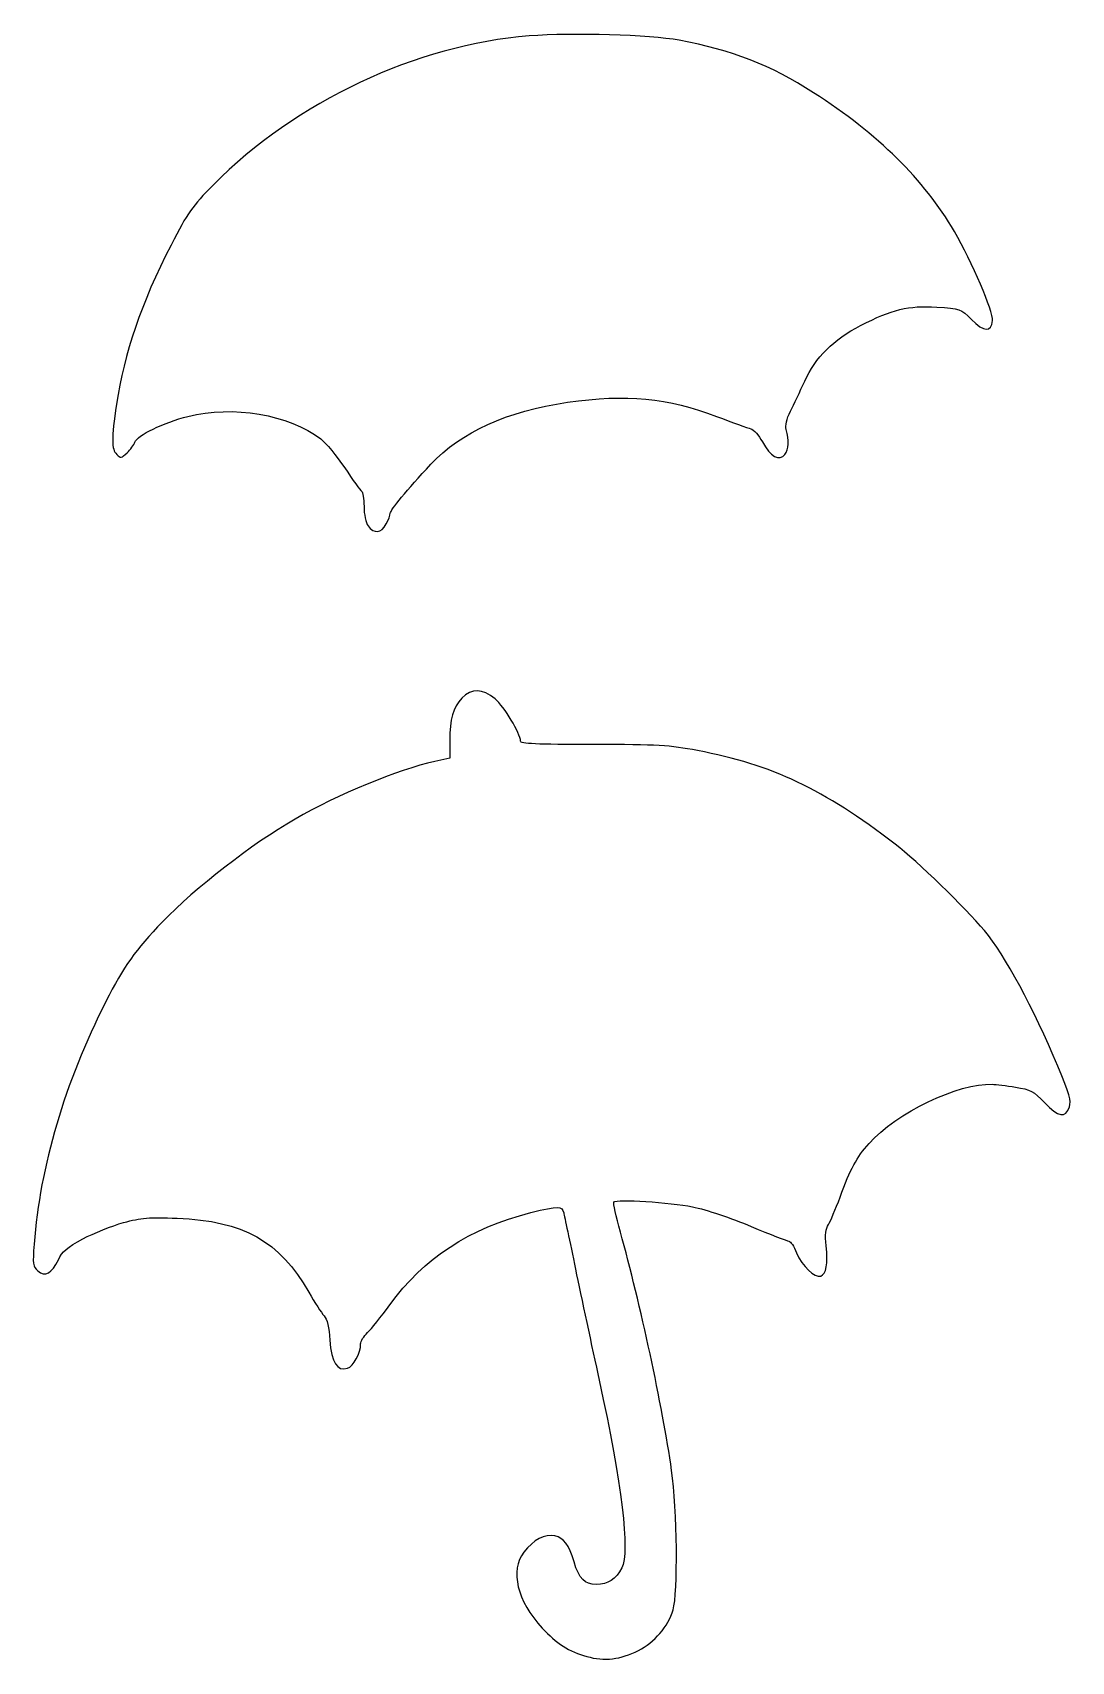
# Model space of a CAD drawing. Header units: centimetres. Extents: x -12.9 to -2.4, y -12.6 to 3.9.
import ezdxf

# ---------------------------------------------------------------- set-up
doc = ezdxf.new("R2010")
doc.units = ezdxf.units.CM
doc.header["$MEASUREMENT"] = 0
doc.layers.add('Layer 1', color=7, linetype='Continuous')

msp = doc.modelspace()

# ---------------------------------------------------------------- linework, layer by layer
at = {"layer": 'Layer 1'}
for points, knots in [([(-9.49704, -1.09213), (-9.52154, -1.05715), (-9.53823, -0.9774), (-9.53823, -0.89525), (-9.53823, -0.89525), (-9.53823, -0.81931), (-9.54906, -0.75048), (-9.56231, -0.7423), (-9.56231, -0.7423), (-9.57555, -0.73412), (-9.65257, -0.62795), (-9.73346, -0.50639), (-9.73346, -0.50639), (-9.81435, -0.38482), (-9.92275, -0.25316), (-9.97435, -0.2138), (-9.97435, -0.2138), (-10.2969, 0.03222), (-10.86256, 0.12833), (-11.31577, 0.01411), (-11.31577, 0.01411), (-11.56075, -0.04763), (-11.83028, -0.17869), (-11.85182, -0.24655), (-11.85182, -0.24655), (-11.86043, -0.27369), (-11.89554, -0.32225), (-11.92982, -0.35446), (-11.92982, -0.35446), (-11.98739, -0.40854), (-11.99545, -0.40973), (-12.0352, -0.36998), (-12.0352, -0.36998), (-12.08886, -0.31632), (-12.08927, -0.21336), (-12.03723, 0.13713), (-12.03723, 0.13713), (-11.96096, 0.65081), (-11.78762, 1.15635), (-11.48669, 1.74286), (-11.48669, 1.74286), (-11.31709, 2.07341), (-11.27458, 2.13394), (-11.05895, 2.35204), (-11.05895, 2.35204), (-10.23057, 3.1899), (-9.00349, 3.76834), (-7.87137, 3.85465), (-7.87137, 3.85465), (-7.42079, 3.889), (-6.65918, 3.86718), (-6.35632, 3.81124), (-6.35632, 3.81124), (-5.82377, 3.71288), (-5.43115, 3.55964), (-5.00064, 3.28213), (-5.00064, 3.28213), (-4.3428, 2.85808), (-3.88725, 2.40909), (-3.57856, 1.88054), (-3.57856, 1.88054), (-3.39933, 1.57365), (-3.18463, 1.07186), (-3.19356, 0.98073), (-3.19356, 0.98073), (-3.20544, 0.85955), (-3.27749, 0.86354), (-3.40646, 0.99251), (-3.40646, 0.99251), (-3.51655, 1.1026), (-3.51759, 1.10297), (-3.75693, 1.11725), (-3.75693, 1.11725), (-4.04377, 1.13436), (-4.20736, 1.09468), (-4.52439, 0.93106), (-4.52439, 0.93106), (-4.79912, 0.78928), (-4.98054, 0.60908), (-5.08956, 0.36969), (-5.08956, 0.36969), (-5.13577, 0.26823), (-5.20055, 0.13106), (-5.23352, 0.06488), (-5.23352, 0.06488), (-5.27388, -0.01613), (-5.28755, -0.07665), (-5.27537, -0.12033), (-5.27537, -0.12033), (-5.24522, -0.22839), (-5.25002, -0.3179), (-5.28878, -0.37092), (-5.28878, -0.37092), (-5.34288, -0.4449), (-5.43807, -0.39155), (-5.51682, -0.24311), (-5.51682, -0.24311), (-5.55243, -0.17599), (-5.60428, -0.11769), (-5.63451, -0.11078), (-5.63451, -0.11078), (-5.66423, -0.10399), (-5.81952, -0.04804), (-5.97959, 0.01357), (-5.97959, 0.01357), (-6.46876, 0.20183), (-6.8892, 0.24156), (-7.4829, 0.15563), (-7.4829, 0.15563), (-8.0949, 0.06706), (-8.55959, -0.14346), (-8.86421, -0.47013), (-8.86421, -0.47013), (-9.10517, -0.72854), (-9.27365, -0.93223), (-9.27365, -0.96515), (-9.27365, -0.96515), (-9.27365, -0.98146), (-9.29181, -1.02993), (-9.31402, -1.07286), (-9.31402, -1.07286), (-9.36231, -1.16624), (-9.43945, -1.17435), (-9.49705, -1.09212), (-9.49705, -1.09212), (-9.49705, -1.09212), (-9.49704, -1.09213), (-9.49704, -1.09213)], [0, 0, 0, 0, 0.03030303, 0.03030303, 0.03030303, 0.03030303, 0.06060606, 0.06060606, 0.06060606, 0.06060606, 0.09090909, 0.09090909, 0.09090909, 0.09090909, 0.12121212, 0.12121212, 0.12121212, 0.12121212, 0.15151515, 0.15151515, 0.15151515, 0.15151515, 0.18181818, 0.18181818, 0.18181818, 0.18181818, 0.21212121, 0.21212121, 0.21212121, 0.21212121, 0.24242424, 0.24242424, 0.24242424, 0.24242424, 0.27272727, 0.27272727, 0.27272727, 0.27272727, 0.3030303, 0.3030303, 0.3030303, 0.3030303, 0.33333333, 0.33333333, 0.33333333, 0.33333333, 0.36363636, 0.36363636, 0.36363636, 0.36363636, 0.39393939, 0.39393939, 0.39393939, 0.39393939, 0.42424242, 0.42424242, 0.42424242, 0.42424242, 0.45454545, 0.45454545, 0.45454545, 0.45454545, 0.48484848, 0.48484848, 0.48484848, 0.48484848, 0.51515152, 0.51515152, 0.51515152, 0.51515152, 0.54545455, 0.54545455, 0.54545455, 0.54545455, 0.57575758, 0.57575758, 0.57575758, 0.57575758, 0.60606061, 0.60606061, 0.60606061, 0.60606061, 0.63636364, 0.63636364, 0.63636364, 0.63636364, 0.66666667, 0.66666667, 0.66666667, 0.66666667, 0.6969697, 0.6969697, 0.6969697, 0.6969697, 0.72727273, 0.72727273, 0.72727273, 0.72727273, 0.75757576, 0.75757576, 0.75757576, 0.75757576, 0.78787879, 0.78787879, 0.78787879, 0.78787879, 0.81818182, 0.81818182, 0.81818182, 0.81818182, 0.84848485, 0.84848485, 0.84848485, 0.84848485, 0.87878788, 0.87878788, 0.87878788, 0.87878788, 0.90909091, 0.90909091, 0.90909091, 0.90909091, 0.93939394, 0.93939394, 0.93939394, 0.93939394, 1, 1, 1, 1]), ([(-7.28965, -12.50754), (-7.46608, -12.45829), (-7.59884, -12.3739), (-7.73835, -12.2223), (-7.73835, -12.2223), (-7.99396, -11.94454), (-8.06709, -11.64143), (-7.92385, -11.4535), (-7.92385, -11.4535), (-7.82824, -11.32806), (-7.71362, -11.26835), (-7.6115, -11.29078), (-7.6115, -11.29078), (-7.51985, -11.31091), (-7.47055, -11.37751), (-7.41797, -11.55223), (-7.41797, -11.55223), (-7.36655, -11.72309), (-7.31055, -11.77964), (-7.19278, -11.77964), (-7.19278, -11.77964), (-7.07729, -11.77964), (-6.99387, -11.72576), (-6.93595, -11.61375), (-6.93595, -11.61375), (-6.85247, -11.45231), (-6.93482, -10.76759), (-7.1638, -9.71925), (-7.1638, -9.71925), (-7.23743, -9.38216), (-7.34508, -8.87738), (-7.40302, -8.59753), (-7.40302, -8.59753), (-7.46096, -8.31767), (-7.51458, -8.06191), (-7.52216, -8.02917), (-7.52216, -8.02917), (-7.53928, -7.9553), (-7.57245, -7.95497), (-7.85402, -8.02587), (-7.85402, -8.02587), (-8.47087, -8.18118), (-8.93774, -8.48665), (-9.27891, -8.95818), (-9.27891, -8.95818), (-9.3646, -9.07661), (-9.46565, -9.20236), (-9.50347, -9.23764), (-9.50347, -9.23764), (-9.54129, -9.27292), (-9.57224, -9.3239), (-9.57224, -9.35094), (-9.57224, -9.35094), (-9.57224, -9.44147), (-9.64618, -9.57831), (-9.70523, -9.59705), (-9.70523, -9.59705), (-9.8096, -9.63018), (-9.8681, -9.53736), (-9.88305, -9.31493), (-9.88305, -9.31493), (-9.89193, -9.18277), (-9.91087, -9.10365), (-9.94224, -9.06766), (-9.94224, -9.06766), (-9.96761, -9.03856), (-10.03643, -8.9314), (-10.09518, -8.82953), (-10.09518, -8.82953), (-10.39356, -8.31212), (-10.75486, -8.10904), (-11.4248, -8.08217), (-11.4248, -8.08217), (-11.71042, -8.07071), (-11.78507, -8.07686), (-11.9672, -8.1268), (-11.9672, -8.1268), (-12.08336, -8.15865), (-12.26769, -8.23252), (-12.37683, -8.29095), (-12.37683, -8.29095), (-12.538, -8.37723), (-12.5844, -8.41673), (-12.6239, -8.50123), (-12.6239, -8.50123), (-12.68852, -8.63947), (-12.76003, -8.678), (-12.83203, -8.61336), (-12.83203, -8.61336), (-12.88101, -8.56939), (-12.88441, -8.54472), (-12.86918, -8.34429), (-12.86918, -8.34429), (-12.80941, -7.55779), (-12.56117, -6.7186), (-12.14483, -5.89561), (-12.14483, -5.89561), (-11.9653, -5.54074), (-11.84609, -5.37275), (-11.57306, -5.08988), (-11.57306, -5.08988), (-11.24133, -4.74621), (-10.67384, -4.30661), (-10.23433, -4.05285), (-10.23433, -4.05285), (-9.80531, -3.80515), (-9.19661, -3.55379), (-8.82481, -3.4708), (-8.82481, -3.4708), (-8.82481, -3.4708), (-8.67267, -3.43684), (-8.67267, -3.43684), (-8.67267, -3.43684), (-8.67267, -3.43684), (-8.67267, -3.26228), (-8.67267, -3.26228), (-8.67267, -3.26228), (-8.67267, -3.04146), (-8.63969, -2.92657), (-8.54918, -2.83209), (-8.54918, -2.83209), (-8.45192, -2.73057), (-8.34389, -2.73296), (-8.21467, -2.83947), (-8.21467, -2.83947), (-8.12226, -2.91564), (-7.95829, -3.18838), (-7.95831, -3.2659), (-7.95831, -3.2659), (-7.95831, -3.29255), (-7.80257, -3.29973), (-7.22409, -3.29973), (-7.22409, -3.29973), (-6.56788, -3.29973), (-6.45613, -3.30619), (-6.17237, -3.36053), (-6.17237, -3.36053), (-5.41344, -3.50586), (-4.90496, -3.74677), (-4.17477, -4.30694), (-4.17477, -4.30694), (-3.95479, -4.4757), (-3.46978, -4.94529), (-3.27484, -5.17827), (-3.27484, -5.17827), (-3.06783, -5.42567), (-2.78038, -5.95709), (-2.53368, -6.54848), (-2.53368, -6.54848), (-2.41587, -6.83089), (-2.3967, -6.89864), (-2.41769, -6.95833), (-2.41769, -6.95833), (-2.45826, -7.07368), (-2.52593, -7.06242), (-2.66612, -6.91697), (-2.66612, -6.91697), (-2.7812, -6.79757), (-2.80831, -6.78307), (-2.96125, -6.75908), (-2.96125, -6.75908), (-3.05387, -6.74455), (-3.15942, -6.73145), (-3.1958, -6.72997), (-3.1958, -6.72997), (-3.53546, -6.71616), (-4.16824, -7.01996), (-4.43862, -7.32667), (-4.43862, -7.32667), (-4.57011, -7.47582), (-4.62455, -7.57657), (-4.73294, -7.87131), (-4.73294, -7.87131), (-4.77691, -7.99087), (-4.82991, -8.11488), (-4.85074, -8.14688), (-4.85074, -8.14688), (-4.87835, -8.18931), (-4.88414, -8.24774), (-4.87213, -8.36263), (-4.87213, -8.36263), (-4.85319, -8.54381), (-4.87178, -8.64522), (-4.92787, -8.66675), (-4.92787, -8.66675), (-4.98751, -8.68964), (-5.11631, -8.56557), (-5.17103, -8.43252), (-5.17103, -8.43252), (-5.19789, -8.36721), (-5.23303, -8.31374), (-5.24912, -8.31368), (-5.24912, -8.31368), (-5.26521, -8.31363), (-5.43643, -8.24683), (-5.6296, -8.16524), (-5.6296, -8.16524), (-5.83327, -8.07922), (-6.08219, -7.99621), (-6.22211, -7.96766), (-6.22211, -7.96766), (-6.45283, -7.92057), (-6.98517, -7.88737), (-7.01602, -7.91815), (-7.01602, -7.91815), (-7.02411, -7.92622), (-6.99436, -8.06314), (-6.94992, -8.22242), (-6.94992, -8.22242), (-6.74875, -8.94333), (-6.52641, -9.97788), (-6.43278, -10.62869), (-6.43278, -10.62869), (-6.37621, -11.0219), (-6.3672, -11.86971), (-6.41782, -12.03648), (-6.41782, -12.03648), (-6.46915, -12.20559), (-6.60476, -12.36442), (-6.76881, -12.44756), (-6.76881, -12.44756), (-6.94875, -12.53875), (-7.11092, -12.55743), (-7.28967, -12.50753), (-7.28967, -12.50753), (-7.28967, -12.50753), (-7.28965, -12.50754), (-7.28965, -12.50754)], [0, 0, 0, 0, 0.01724138, 0.01724138, 0.01724138, 0.01724138, 0.03448276, 0.03448276, 0.03448276, 0.03448276, 0.05172414, 0.05172414, 0.05172414, 0.05172414, 0.06896552, 0.06896552, 0.06896552, 0.06896552, 0.0862069, 0.0862069, 0.0862069, 0.0862069, 0.10344828, 0.10344828, 0.10344828, 0.10344828, 0.12068966, 0.12068966, 0.12068966, 0.12068966, 0.13793103, 0.13793103, 0.13793103, 0.13793103, 0.15517241, 0.15517241, 0.15517241, 0.15517241, 0.17241379, 0.17241379, 0.17241379, 0.17241379, 0.18965517, 0.18965517, 0.18965517, 0.18965517, 0.20689655, 0.20689655, 0.20689655, 0.20689655, 0.22413793, 0.22413793, 0.22413793, 0.22413793, 0.24137931, 0.24137931, 0.24137931, 0.24137931, 0.25862069, 0.25862069, 0.25862069, 0.25862069, 0.27586207, 0.27586207, 0.27586207, 0.27586207, 0.29310345, 0.29310345, 0.29310345, 0.29310345, 0.31034483, 0.31034483, 0.31034483, 0.31034483, 0.32758621, 0.32758621, 0.32758621, 0.32758621, 0.34482759, 0.34482759, 0.34482759, 0.34482759, 0.36206897, 0.36206897, 0.36206897, 0.36206897, 0.37931034, 0.37931034, 0.37931034, 0.37931034, 0.39655172, 0.39655172, 0.39655172, 0.39655172, 0.4137931, 0.4137931, 0.4137931, 0.4137931, 0.43103448, 0.43103448, 0.43103448, 0.43103448, 0.44827586, 0.44827586, 0.44827586, 0.44827586, 0.46551724, 0.46551724, 0.46551724, 0.46551724, 0.48275862, 0.48275862, 0.48275862, 0.48275862, 0.5, 0.5, 0.5, 0.5, 0.51724138, 0.51724138, 0.51724138, 0.51724138, 0.53448276, 0.53448276, 0.53448276, 0.53448276, 0.55172414, 0.55172414, 0.55172414, 0.55172414, 0.56896552, 0.56896552, 0.56896552, 0.56896552, 0.5862069, 0.5862069, 0.5862069, 0.5862069, 0.60344828, 0.60344828, 0.60344828, 0.60344828, 0.62068966, 0.62068966, 0.62068966, 0.62068966, 0.63793103, 0.63793103, 0.63793103, 0.63793103, 0.65517241, 0.65517241, 0.65517241, 0.65517241, 0.67241379, 0.67241379, 0.67241379, 0.67241379, 0.68965517, 0.68965517, 0.68965517, 0.68965517, 0.70689655, 0.70689655, 0.70689655, 0.70689655, 0.72413793, 0.72413793, 0.72413793, 0.72413793, 0.74137931, 0.74137931, 0.74137931, 0.74137931, 0.75862069, 0.75862069, 0.75862069, 0.75862069, 0.77586207, 0.77586207, 0.77586207, 0.77586207, 0.79310345, 0.79310345, 0.79310345, 0.79310345, 0.81034483, 0.81034483, 0.81034483, 0.81034483, 0.82758621, 0.82758621, 0.82758621, 0.82758621, 0.84482759, 0.84482759, 0.84482759, 0.84482759, 0.86206897, 0.86206897, 0.86206897, 0.86206897, 0.87931034, 0.87931034, 0.87931034, 0.87931034, 0.89655172, 0.89655172, 0.89655172, 0.89655172, 0.9137931, 0.9137931, 0.9137931, 0.9137931, 0.93103448, 0.93103448, 0.93103448, 0.93103448, 0.94827586, 0.94827586, 0.94827586, 0.94827586, 0.96551724, 0.96551724, 0.96551724, 0.96551724, 1, 1, 1, 1])]:
    msp.add_open_spline(points, degree=3, knots=knots, dxfattribs=at)

doc.saveas('drawing.dxf')
